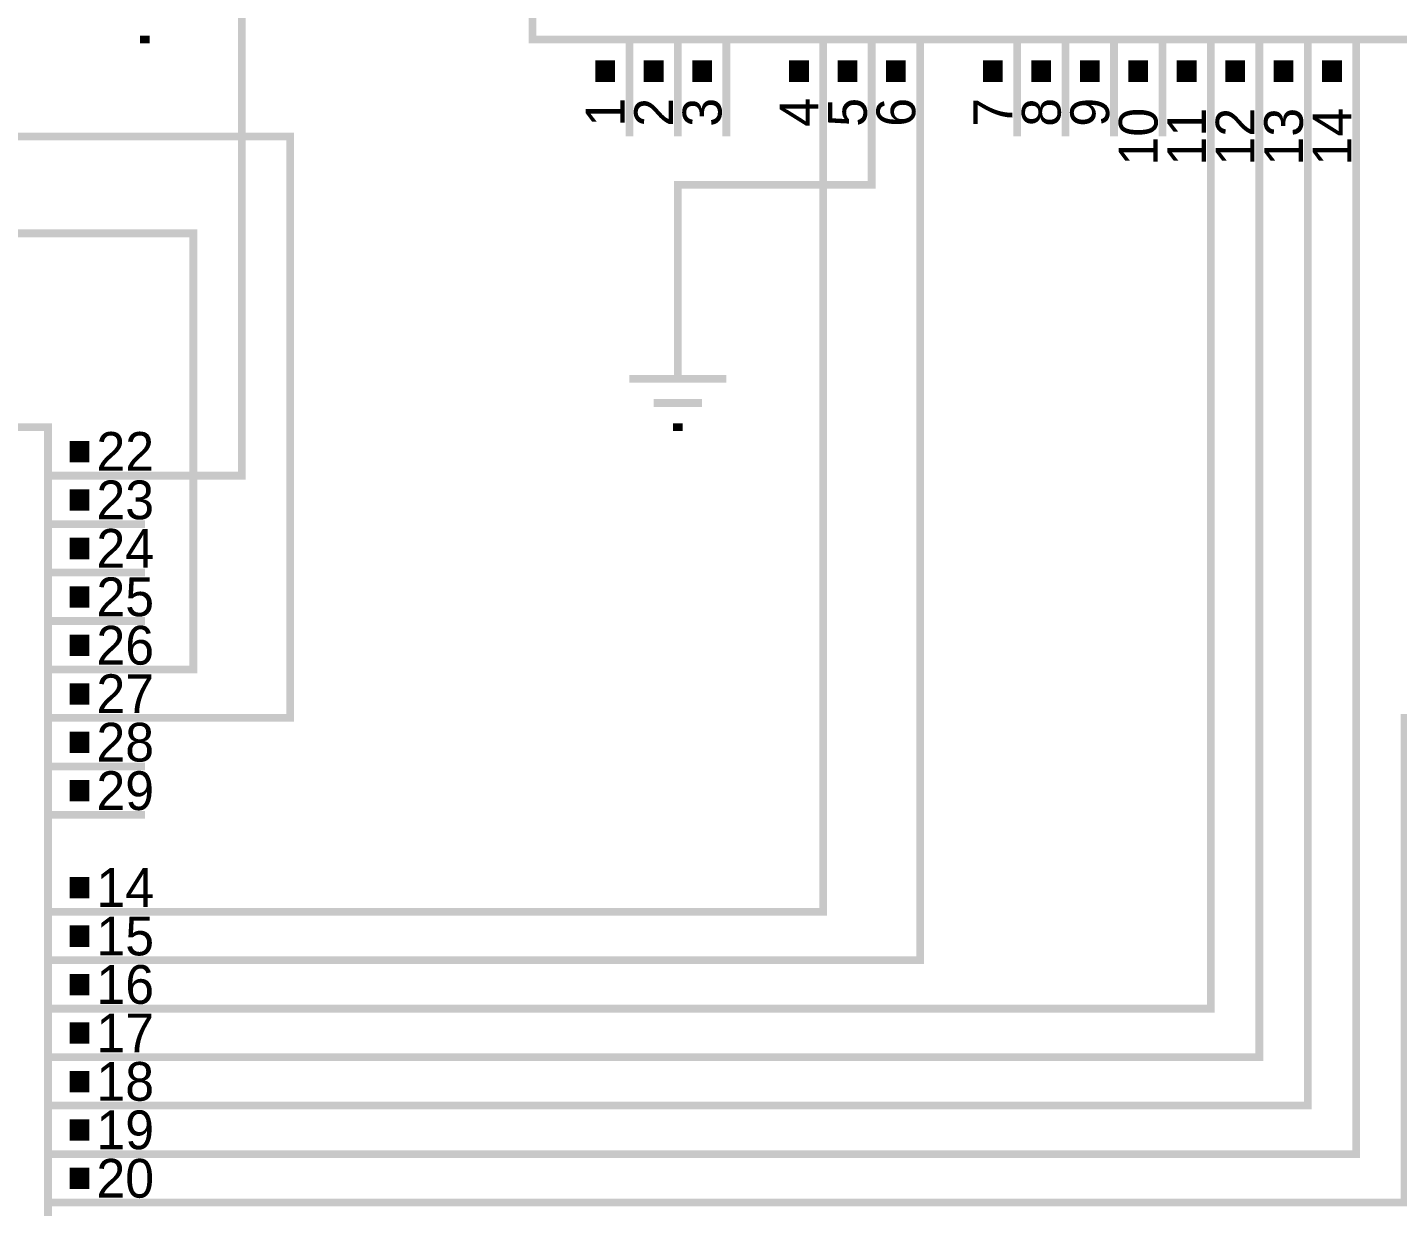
# Model space of a CAD drawing. Extents: x -4.41 to 4.79, y -3.61 to 3.92.
# Drawn here: x 0.258 to 3.085, y -1.008 to 1.425 of the extents above; entities that cross this region are included whole.
import ezdxf

# ---------------------------------------------------------------- set-up
doc = ezdxf.new("R2010")
doc.units = 0
doc.layers.get('0').update_dxf_attribs({"linetype": 'CONTINUOUS'})

msp = doc.modelspace()

# ---------------------------------------------------------------- linework, layer by layer
at = {"const_width": 0.016}
for points in [[(0.5, 0), (0.8, 0), (0.8, 1.2), (-2.15, 1.2), (-2.15, 2.6)], [(1.3, 1.4), (3.7, 1.4), (3.7, 2.6), (1.3, 2.6), (1.3, 1.4)], [(0.5, 2.2), (0.5, 2.3), (0.7, 2.3), (0.7, 0.5), (0.5, 0.5)], [(0.5, 0.1), (0.6, 0.1), (0.6, 1), (-2.35, 1), (-2.35, 2.2)], [(0.49, 1.4), (0.51, 1.4)], [(1.5, 1.2), (1.5, 1.4)], [(1.6, 1.2), (1.6, 1.4)], [(1.7, 1.2), (1.7, 1.4)], [(1.9, 1.2), (1.9, 1.4)], [(2, 1.2), (2, 1.4)], [(2.1, 1.2), (2.1, 1.4)], [(2.3, 1.2), (2.3, 1.4)], [(2.4, 1.2), (2.4, 1.4)], [(2.5, 1.2), (2.5, 1.4)], [(2.6, 1.2), (2.6, 1.4)], [(2.7, 1.2), (2.7, 1.4)], [(2.8, 1.2), (2.8, 1.4)], [(2.9, 1.2), (2.9, 1.4)], [(3, 1.2), (3, 1.4)], [(3, 1.2), (3, -0.9), (0.5, -0.9)], [(2.9, 1.2), (2.9, -0.8), (0.5, -0.8)], [(2.8, 1.2), (2.8, -0.7), (0.5, -0.7)], [(2.7, 1.2), (2.7, -0.6), (0.5, -0.6)], [(2.1, 1.2), (2.1, -0.5), (0.5, -0.5)], [(1.9, 1.2), (1.9, -0.4), (0.5, -0.4)], [(2, 1.2), (2, 1.1), (1.6, 1.1), (1.6, 0.8)], [(1.6, 0.8), (1.6, 0.7)], [(1.5, 0.7), (1.7, 0.7)], [(1.55, 0.65), (1.65, 0.65)], [(-1, -1.7), (0.3, -1.7), (0.3, 0.6), (-1, 0.6), (-1, -1.7)], [(1.59, 0.6), (1.61, 0.6)], [(0.5, 0.5), (0.3, 0.5)], [(0.5, 0.4), (0.3, 0.4)], [(0.5, 0.3), (0.3, 0.3)], [(0.5, 0.2), (0.3, 0.2)], [(0.5, 0.1), (0.3, 0.1)], [(0.5, 0), (0.3, 0)], [(3.3, 0), (3.1, 0), (3.1, -1), (0.5, -1)], [(0.5, -0.1), (0.3, -0.1)], [(0.5, -0.2), (0.3, -0.2)], [(0.5, -0.4), (0.3, -0.4)], [(0.5, -0.5), (0.3, -0.5)], [(0.5, -0.6), (0.3, -0.6)], [(0.5, -0.7), (0.3, -0.7)], [(0.5, -0.8), (0.3, -0.8)], [(0.5, -0.9), (0.3, -0.9)], [(0.5, -1), (0.3, -1)]]:
    msp.add_lwpolyline(points, dxfattribs=at)
at = {"layer": '16728128'}
for points in [[(1.93, 1.355), (1.97, 1.355)], [(1.93, 1.354), (1.97, 1.354)], [(1.93, 1.353), (1.97, 1.353)], [(1.93, 1.352), (1.97, 1.352)], [(1.93, 1.351), (1.97, 1.351)], [(1.93, 1.35), (1.97, 1.35)], [(1.93, 1.349), (1.97, 1.349)], [(1.93, 1.348), (1.97, 1.348)], [(1.93, 1.347), (1.97, 1.347)], [(1.93, 1.346), (1.97, 1.346)], [(1.93, 1.345), (1.97, 1.345)], [(1.93, 1.344), (1.97, 1.344)], [(1.93, 1.343), (1.97, 1.343)], [(1.93, 1.342), (1.97, 1.342)], [(1.93, 1.341), (1.97, 1.341)], [(1.93, 1.34), (1.97, 1.34)], [(1.93, 1.339), (1.97, 1.339)], [(1.93, 1.338), (1.97, 1.338)], [(1.93, 1.337), (1.97, 1.337)], [(1.93, 1.336), (1.97, 1.336)], [(1.93, 1.335), (1.97, 1.335)], [(1.93, 1.334), (1.97, 1.334)], [(1.93, 1.333), (1.97, 1.333)], [(1.93, 1.332), (1.97, 1.332)], [(1.93, 1.331), (1.97, 1.331)], [(1.93, 1.33), (1.97, 1.33)], [(2.03, 1.355), (2.07, 1.355)], [(2.03, 1.354), (2.07, 1.354)], [(2.03, 1.353), (2.07, 1.353)], [(2.03, 1.352), (2.07, 1.352)], [(2.03, 1.351), (2.07, 1.351)], [(2.03, 1.35), (2.07, 1.35)], [(2.03, 1.349), (2.07, 1.349)], [(2.03, 1.348), (2.07, 1.348)], [(2.03, 1.347), (2.07, 1.347)], [(2.03, 1.346), (2.07, 1.346)], [(2.03, 1.345), (2.07, 1.345)], [(2.03, 1.344), (2.07, 1.344)], [(2.03, 1.343), (2.07, 1.343)], [(2.03, 1.342), (2.07, 1.342)], [(2.03, 1.341), (2.07, 1.341)], [(2.03, 1.34), (2.07, 1.34)], [(2.03, 1.339), (2.07, 1.339)], [(2.03, 1.338), (2.07, 1.338)], [(2.03, 1.337), (2.07, 1.337)], [(2.03, 1.336), (2.07, 1.336)], [(2.03, 1.335), (2.07, 1.335)], [(2.03, 1.334), (2.07, 1.334)], [(2.03, 1.333), (2.07, 1.333)], [(2.03, 1.332), (2.07, 1.332)], [(2.03, 1.331), (2.07, 1.331)], [(2.03, 1.33), (2.07, 1.33)], [(2.63, 1.355), (2.67, 1.355)], [(2.63, 1.354), (2.67, 1.354)], [(2.63, 1.353), (2.67, 1.353)], [(2.63, 1.352), (2.67, 1.352)], [(2.63, 1.351), (2.67, 1.351)], [(2.63, 1.35), (2.67, 1.35)], [(2.63, 1.349), (2.67, 1.349)], [(2.63, 1.348), (2.67, 1.348)], [(2.63, 1.347), (2.67, 1.347)], [(2.63, 1.346), (2.67, 1.346)], [(2.63, 1.345), (2.67, 1.345)], [(2.63, 1.344), (2.67, 1.344)], [(2.63, 1.343), (2.67, 1.343)], [(2.63, 1.342), (2.67, 1.342)], [(2.63, 1.341), (2.67, 1.341)], [(2.63, 1.34), (2.67, 1.34)], [(2.63, 1.339), (2.67, 1.339)], [(2.63, 1.338), (2.67, 1.338)], [(2.63, 1.337), (2.67, 1.337)], [(2.63, 1.336), (2.67, 1.336)], [(2.63, 1.335), (2.67, 1.335)], [(2.63, 1.334), (2.67, 1.334)], [(2.63, 1.333), (2.67, 1.333)], [(2.63, 1.332), (2.67, 1.332)], [(2.63, 1.331), (2.67, 1.331)], [(2.63, 1.33), (2.67, 1.33)], [(2.73, 1.355), (2.77, 1.355)], [(2.73, 1.354), (2.77, 1.354)], [(2.73, 1.353), (2.77, 1.353)], [(2.73, 1.352), (2.77, 1.352)], [(2.73, 1.351), (2.77, 1.351)], [(2.73, 1.35), (2.77, 1.35)], [(2.73, 1.349), (2.77, 1.349)], [(2.73, 1.348), (2.77, 1.348)], [(2.73, 1.347), (2.77, 1.347)], [(2.73, 1.346), (2.77, 1.346)], [(2.73, 1.345), (2.77, 1.345)], [(2.73, 1.344), (2.77, 1.344)], [(2.73, 1.343), (2.77, 1.343)], [(2.73, 1.342), (2.77, 1.342)], [(2.73, 1.341), (2.77, 1.341)], [(2.73, 1.34), (2.77, 1.34)], [(2.73, 1.339), (2.77, 1.339)], [(2.73, 1.338), (2.77, 1.338)], [(2.73, 1.337), (2.77, 1.337)], [(2.73, 1.336), (2.77, 1.336)], [(2.73, 1.335), (2.77, 1.335)], [(2.73, 1.334), (2.77, 1.334)], [(2.73, 1.333), (2.77, 1.333)], [(2.73, 1.332), (2.77, 1.332)], [(2.73, 1.331), (2.77, 1.331)], [(2.73, 1.33), (2.77, 1.33)], [(2.83, 1.355), (2.87, 1.355)], [(2.83, 1.354), (2.87, 1.354)], [(2.83, 1.353), (2.87, 1.353)], [(2.83, 1.352), (2.87, 1.352)], [(2.83, 1.351), (2.87, 1.351)], [(2.83, 1.35), (2.87, 1.35)], [(2.83, 1.349), (2.87, 1.349)], [(2.83, 1.348), (2.87, 1.348)], [(2.83, 1.347), (2.87, 1.347)], [(2.83, 1.346), (2.87, 1.346)], [(2.83, 1.345), (2.87, 1.345)], [(2.83, 1.344), (2.87, 1.344)], [(2.83, 1.343), (2.87, 1.343)], [(2.83, 1.342), (2.87, 1.342)], [(2.83, 1.341), (2.87, 1.341)], [(2.83, 1.34), (2.87, 1.34)], [(2.83, 1.339), (2.87, 1.339)], [(2.83, 1.338), (2.87, 1.338)], [(2.83, 1.337), (2.87, 1.337)], [(2.83, 1.336), (2.87, 1.336)], [(2.83, 1.335), (2.87, 1.335)], [(2.83, 1.334), (2.87, 1.334)], [(2.83, 1.333), (2.87, 1.333)], [(2.83, 1.332), (2.87, 1.332)], [(2.83, 1.331), (2.87, 1.331)], [(2.83, 1.33), (2.87, 1.33)], [(2.93, 1.355), (2.97, 1.355)], [(2.93, 1.354), (2.97, 1.354)], [(2.93, 1.353), (2.97, 1.353)], [(2.93, 1.352), (2.97, 1.352)], [(2.93, 1.351), (2.97, 1.351)], [(2.93, 1.35), (2.97, 1.35)], [(2.93, 1.349), (2.97, 1.349)], [(2.93, 1.348), (2.97, 1.348)], [(2.93, 1.347), (2.97, 1.347)], [(2.93, 1.346), (2.97, 1.346)], [(2.93, 1.345), (2.97, 1.345)], [(2.93, 1.344), (2.97, 1.344)], [(2.93, 1.343), (2.97, 1.343)], [(2.93, 1.342), (2.97, 1.342)], [(2.93, 1.341), (2.97, 1.341)], [(2.93, 1.34), (2.97, 1.34)], [(2.93, 1.339), (2.97, 1.339)], [(2.93, 1.338), (2.97, 1.338)], [(2.93, 1.337), (2.97, 1.337)], [(2.93, 1.336), (2.97, 1.336)], [(2.93, 1.335), (2.97, 1.335)], [(2.93, 1.334), (2.97, 1.334)], [(2.93, 1.333), (2.97, 1.333)], [(2.93, 1.332), (2.97, 1.332)], [(2.93, 1.331), (2.97, 1.331)], [(2.93, 1.33), (2.97, 1.33)], [(1.93, 1.329), (1.97, 1.329)], [(1.93, 1.328), (1.97, 1.328)], [(1.93, 1.327), (1.97, 1.327)], [(1.93, 1.326), (1.97, 1.326)], [(1.93, 1.325), (1.97, 1.325)], [(1.93, 1.324), (1.97, 1.324)], [(1.93, 1.323), (1.97, 1.323)], [(1.93, 1.322), (1.97, 1.322)], [(1.93, 1.321), (1.97, 1.321)], [(1.93, 1.32), (1.97, 1.32)], [(1.93, 1.319), (1.97, 1.319)], [(1.93, 1.318), (1.97, 1.318)], [(1.93, 1.317), (1.97, 1.317)], [(1.93, 1.316), (1.97, 1.316)], [(1.93, 1.315), (1.97, 1.315)], [(2.03, 1.329), (2.07, 1.329)], [(2.03, 1.328), (2.07, 1.328)], [(2.03, 1.327), (2.07, 1.327)], [(2.03, 1.326), (2.07, 1.326)], [(2.03, 1.325), (2.07, 1.325)], [(2.03, 1.324), (2.07, 1.324)], [(2.03, 1.323), (2.07, 1.323)], [(2.03, 1.322), (2.07, 1.322)], [(2.03, 1.321), (2.07, 1.321)], [(2.03, 1.32), (2.07, 1.32)], [(2.03, 1.319), (2.07, 1.319)], [(2.03, 1.318), (2.07, 1.318)], [(2.03, 1.317), (2.07, 1.317)], [(2.03, 1.316), (2.07, 1.316)], [(2.03, 1.315), (2.07, 1.315)], [(2.63, 1.329), (2.67, 1.329)], [(2.63, 1.328), (2.67, 1.328)], [(2.63, 1.327), (2.67, 1.327)], [(2.63, 1.326), (2.67, 1.326)], [(2.63, 1.325), (2.67, 1.325)], [(2.63, 1.324), (2.67, 1.324)], [(2.63, 1.323), (2.67, 1.323)], [(2.63, 1.322), (2.67, 1.322)], [(2.63, 1.321), (2.67, 1.321)], [(2.63, 1.32), (2.67, 1.32)], [(2.63, 1.319), (2.67, 1.319)], [(2.63, 1.318), (2.67, 1.318)], [(2.63, 1.317), (2.67, 1.317)], [(2.63, 1.316), (2.67, 1.316)], [(2.63, 1.315), (2.67, 1.315)], [(2.73, 1.329), (2.77, 1.329)], [(2.73, 1.328), (2.77, 1.328)], [(2.73, 1.327), (2.77, 1.327)], [(2.73, 1.326), (2.77, 1.326)], [(2.73, 1.325), (2.77, 1.325)], [(2.73, 1.324), (2.77, 1.324)], [(2.73, 1.323), (2.77, 1.323)], [(2.73, 1.322), (2.77, 1.322)], [(2.73, 1.321), (2.77, 1.321)], [(2.73, 1.32), (2.77, 1.32)], [(2.73, 1.319), (2.77, 1.319)], [(2.73, 1.318), (2.77, 1.318)], [(2.73, 1.317), (2.77, 1.317)], [(2.73, 1.316), (2.77, 1.316)], [(2.73, 1.315), (2.77, 1.315)], [(2.83, 1.329), (2.87, 1.329)], [(2.83, 1.328), (2.87, 1.328)], [(2.83, 1.327), (2.87, 1.327)], [(2.83, 1.326), (2.87, 1.326)], [(2.83, 1.325), (2.87, 1.325)], [(2.83, 1.324), (2.87, 1.324)], [(2.83, 1.323), (2.87, 1.323)], [(2.83, 1.322), (2.87, 1.322)], [(2.83, 1.321), (2.87, 1.321)], [(2.83, 1.32), (2.87, 1.32)], [(2.83, 1.319), (2.87, 1.319)], [(2.83, 1.318), (2.87, 1.318)], [(2.83, 1.317), (2.87, 1.317)], [(2.83, 1.316), (2.87, 1.316)], [(2.83, 1.315), (2.87, 1.315)], [(2.93, 1.329), (2.97, 1.329)], [(2.93, 1.328), (2.97, 1.328)], [(2.93, 1.327), (2.97, 1.327)], [(2.93, 1.326), (2.97, 1.326)], [(2.93, 1.325), (2.97, 1.325)], [(2.93, 1.324), (2.97, 1.324)], [(2.93, 1.323), (2.97, 1.323)], [(2.93, 1.322), (2.97, 1.322)], [(2.93, 1.321), (2.97, 1.321)], [(2.93, 1.32), (2.97, 1.32)], [(2.93, 1.319), (2.97, 1.319)], [(2.93, 1.318), (2.97, 1.318)], [(2.93, 1.317), (2.97, 1.317)], [(2.93, 1.316), (2.97, 1.316)], [(2.93, 1.315), (2.97, 1.315)], [(0.345, 0.57), (0.385, 0.57)], [(0.345, 0.569), (0.385, 0.569)], [(0.345, 0.568), (0.385, 0.568)], [(0.345, 0.567), (0.385, 0.567)], [(0.345, 0.566), (0.385, 0.566)], [(0.345, 0.565), (0.385, 0.565)], [(0.345, 0.564), (0.385, 0.564)], [(0.345, 0.563), (0.385, 0.563)], [(0.345, 0.562), (0.385, 0.562)], [(0.345, 0.561), (0.385, 0.561)], [(0.345, 0.56), (0.385, 0.56)], [(0.345, 0.559), (0.385, 0.559)], [(0.345, 0.558), (0.385, 0.558)], [(0.345, 0.557), (0.385, 0.557)], [(0.345, 0.556), (0.385, 0.556)], [(0.345, 0.555), (0.385, 0.555)], [(0.345, 0.554), (0.385, 0.554)], [(0.345, 0.553), (0.385, 0.553)], [(0.345, 0.552), (0.385, 0.552)], [(0.345, 0.551), (0.385, 0.551)], [(0.345, 0.55), (0.385, 0.55)], [(0.345, 0.549), (0.385, 0.549)], [(0.345, 0.548), (0.385, 0.548)], [(0.345, 0.547), (0.385, 0.547)], [(0.345, 0.546), (0.385, 0.546)], [(0.345, 0.545), (0.385, 0.545)], [(0.345, 0.544), (0.385, 0.544)], [(0.345, 0.543), (0.385, 0.543)], [(0.345, 0.542), (0.385, 0.542)], [(0.345, 0.541), (0.385, 0.541)], [(0.345, 0.54), (0.385, 0.54)], [(0.345, 0.539), (0.385, 0.539)], [(0.345, 0.538), (0.385, 0.538)], [(0.345, 0.537), (0.385, 0.537)], [(0.345, 0.536), (0.385, 0.536)], [(0.345, 0.535), (0.385, 0.535)], [(0.345, 0.534), (0.385, 0.534)], [(0.345, 0.533), (0.385, 0.533)], [(0.345, 0.532), (0.385, 0.532)], [(0.345, 0.531), (0.385, 0.531)], [(0.345, 0.53), (0.385, 0.53)], [(0.345, -0.43), (0.385, -0.43)], [(0.345, -0.431), (0.385, -0.431)], [(0.345, -0.432), (0.385, -0.432)], [(0.345, -0.433), (0.385, -0.433)], [(0.345, -0.434), (0.385, -0.434)], [(0.345, -0.435), (0.385, -0.435)], [(0.345, -0.436), (0.385, -0.436)], [(0.345, -0.437), (0.385, -0.437)], [(0.345, -0.438), (0.385, -0.438)], [(0.345, -0.439), (0.385, -0.439)], [(0.345, -0.44), (0.385, -0.44)], [(0.345, -0.441), (0.385, -0.441)], [(0.345, -0.442), (0.385, -0.442)], [(0.345, -0.443), (0.385, -0.443)], [(0.345, -0.444), (0.385, -0.444)], [(0.345, -0.445), (0.385, -0.445)], [(0.345, -0.446), (0.385, -0.446)], [(0.345, -0.447), (0.385, -0.447)], [(0.345, -0.448), (0.385, -0.448)], [(0.345, -0.449), (0.385, -0.449)], [(0.345, -0.45), (0.385, -0.45)], [(0.345, -0.451), (0.385, -0.451)], [(0.345, -0.452), (0.385, -0.452)], [(0.345, -0.453), (0.385, -0.453)], [(0.345, -0.454), (0.385, -0.454)], [(0.345, -0.455), (0.385, -0.455)], [(0.345, -0.456), (0.385, -0.456)], [(0.345, -0.457), (0.385, -0.457)], [(0.345, -0.458), (0.385, -0.458)], [(0.345, -0.459), (0.385, -0.459)], [(0.345, -0.46), (0.385, -0.46)], [(0.345, -0.461), (0.385, -0.461)], [(0.345, -0.462), (0.385, -0.462)], [(0.345, -0.463), (0.385, -0.463)], [(0.345, -0.464), (0.385, -0.464)], [(0.345, -0.465), (0.385, -0.465)], [(0.345, -0.466), (0.385, -0.466)], [(0.345, -0.467), (0.385, -0.467)], [(0.345, -0.468), (0.385, -0.468)], [(0.345, -0.469), (0.385, -0.469)], [(0.345, -0.47), (0.385, -0.47)], [(0.345, -0.53), (0.385, -0.53)], [(0.345, -0.531), (0.385, -0.531)], [(0.345, -0.532), (0.385, -0.532)], [(0.345, -0.533), (0.385, -0.533)], [(0.345, -0.534), (0.385, -0.534)], [(0.345, -0.535), (0.385, -0.535)], [(0.345, -0.536), (0.385, -0.536)], [(0.345, -0.537), (0.385, -0.537)], [(0.345, -0.538), (0.385, -0.538)], [(0.345, -0.539), (0.385, -0.539)], [(0.345, -0.54), (0.385, -0.54)], [(0.345, -0.541), (0.385, -0.541)], [(0.345, -0.542), (0.385, -0.542)], [(0.345, -0.543), (0.385, -0.543)], [(0.345, -0.544), (0.385, -0.544)], [(0.345, -0.545), (0.385, -0.545)], [(0.345, -0.546), (0.385, -0.546)], [(0.345, -0.547), (0.385, -0.547)], [(0.345, -0.548), (0.385, -0.548)], [(0.345, -0.549), (0.385, -0.549)], [(0.345, -0.55), (0.385, -0.55)], [(0.345, -0.551), (0.385, -0.551)], [(0.345, -0.552), (0.385, -0.552)], [(0.345, -0.553), (0.385, -0.553)], [(0.345, -0.554), (0.385, -0.554)], [(0.345, -0.555), (0.385, -0.555)], [(0.345, -0.556), (0.385, -0.556)], [(0.345, -0.557), (0.385, -0.557)], [(0.345, -0.558), (0.385, -0.558)], [(0.345, -0.559), (0.385, -0.559)], [(0.345, -0.56), (0.385, -0.56)], [(0.345, -0.561), (0.385, -0.561)], [(0.345, -0.562), (0.385, -0.562)], [(0.345, -0.563), (0.385, -0.563)], [(0.345, -0.564), (0.385, -0.564)], [(0.345, -0.565), (0.385, -0.565)], [(0.345, -0.566), (0.385, -0.566)], [(0.345, -0.567), (0.385, -0.567)], [(0.345, -0.568), (0.385, -0.568)], [(0.345, -0.569), (0.385, -0.569)], [(0.345, -0.57), (0.385, -0.57)], [(0.345, -0.63), (0.385, -0.63)], [(0.345, -0.631), (0.385, -0.631)], [(0.345, -0.632), (0.385, -0.632)], [(0.345, -0.633), (0.385, -0.633)], [(0.345, -0.634), (0.385, -0.634)], [(0.345, -0.635), (0.385, -0.635)], [(0.345, -0.636), (0.385, -0.636)], [(0.345, -0.637), (0.385, -0.637)], [(0.345, -0.638), (0.385, -0.638)], [(0.345, -0.639), (0.385, -0.639)], [(0.345, -0.64), (0.385, -0.64)], [(0.345, -0.641), (0.385, -0.641)], [(0.345, -0.642), (0.385, -0.642)], [(0.345, -0.643), (0.385, -0.643)], [(0.345, -0.644), (0.385, -0.644)], [(0.345, -0.645), (0.385, -0.645)], [(0.345, -0.646), (0.385, -0.646)], [(0.345, -0.647), (0.385, -0.647)], [(0.345, -0.648), (0.385, -0.648)], [(0.345, -0.649), (0.385, -0.649)], [(0.345, -0.65), (0.385, -0.65)], [(0.345, -0.651), (0.385, -0.651)], [(0.345, -0.652), (0.385, -0.652)], [(0.345, -0.653), (0.385, -0.653)], [(0.345, -0.654), (0.385, -0.654)], [(0.345, -0.655), (0.385, -0.655)], [(0.345, -0.656), (0.385, -0.656)], [(0.345, -0.657), (0.385, -0.657)], [(0.345, -0.658), (0.385, -0.658)], [(0.345, -0.659), (0.385, -0.659)], [(0.345, -0.66), (0.385, -0.66)], [(0.345, -0.661), (0.385, -0.661)], [(0.345, -0.662), (0.385, -0.662)], [(0.345, -0.663), (0.385, -0.663)], [(0.345, -0.664), (0.385, -0.664)], [(0.345, -0.665), (0.385, -0.665)], [(0.345, -0.666), (0.385, -0.666)], [(0.345, -0.667), (0.385, -0.667)], [(0.345, -0.668), (0.385, -0.668)], [(0.345, -0.669), (0.385, -0.669)], [(0.345, -0.67), (0.385, -0.67)], [(0.345, -0.73), (0.385, -0.73)], [(0.345, -0.731), (0.385, -0.731)], [(0.345, -0.732), (0.385, -0.732)], [(0.345, -0.733), (0.385, -0.733)], [(0.345, -0.734), (0.385, -0.734)], [(0.345, -0.735), (0.385, -0.735)], [(0.345, -0.736), (0.385, -0.736)], [(0.345, -0.737), (0.385, -0.737)], [(0.345, -0.738), (0.385, -0.738)], [(0.345, -0.739), (0.385, -0.739)], [(0.345, -0.74), (0.385, -0.74)], [(0.345, -0.741), (0.385, -0.741)], [(0.345, -0.742), (0.385, -0.742)], [(0.345, -0.743), (0.385, -0.743)], [(0.345, -0.744), (0.385, -0.744)], [(0.345, -0.745), (0.385, -0.745)], [(0.345, -0.746), (0.385, -0.746)], [(0.345, -0.747), (0.385, -0.747)], [(0.345, -0.748), (0.385, -0.748)], [(0.345, -0.749), (0.385, -0.749)], [(0.345, -0.75), (0.385, -0.75)], [(0.345, -0.751), (0.385, -0.751)], [(0.345, -0.752), (0.385, -0.752)], [(0.345, -0.753), (0.385, -0.753)], [(0.345, -0.754), (0.385, -0.754)], [(0.345, -0.755), (0.385, -0.755)], [(0.345, -0.756), (0.385, -0.756)], [(0.345, -0.757), (0.385, -0.757)], [(0.345, -0.758), (0.385, -0.758)], [(0.345, -0.759), (0.385, -0.759)], [(0.345, -0.76), (0.385, -0.76)], [(0.345, -0.761), (0.385, -0.761)], [(0.345, -0.762), (0.385, -0.762)], [(0.345, -0.763), (0.385, -0.763)], [(0.345, -0.764), (0.385, -0.764)], [(0.345, -0.765), (0.385, -0.765)], [(0.345, -0.766), (0.385, -0.766)], [(0.345, -0.767), (0.385, -0.767)], [(0.345, -0.768), (0.385, -0.768)], [(0.345, -0.769), (0.385, -0.769)], [(0.345, -0.77), (0.385, -0.77)], [(0.345, -0.83), (0.385, -0.83)], [(0.345, -0.831), (0.385, -0.831)], [(0.345, -0.832), (0.385, -0.832)], [(0.345, -0.833), (0.385, -0.833)], [(0.345, -0.834), (0.385, -0.834)], [(0.345, -0.835), (0.385, -0.835)], [(0.345, -0.836), (0.385, -0.836)], [(0.345, -0.837), (0.385, -0.837)], [(0.345, -0.838), (0.385, -0.838)], [(0.345, -0.839), (0.385, -0.839)], [(0.345, -0.84), (0.385, -0.84)], [(0.345, -0.841), (0.385, -0.841)], [(0.345, -0.842), (0.385, -0.842)], [(0.345, -0.843), (0.385, -0.843)], [(0.345, -0.844), (0.385, -0.844)], [(0.345, -0.845), (0.385, -0.845)], [(0.345, -0.846), (0.385, -0.846)], [(0.345, -0.847), (0.385, -0.847)], [(0.345, -0.848), (0.385, -0.848)], [(0.345, -0.849), (0.385, -0.849)], [(0.345, -0.85), (0.385, -0.85)], [(0.345, -0.851), (0.385, -0.851)], [(0.345, -0.852), (0.385, -0.852)], [(0.345, -0.853), (0.385, -0.853)], [(0.345, -0.854), (0.385, -0.854)], [(0.345, -0.855), (0.385, -0.855)], [(0.345, -0.856), (0.385, -0.856)], [(0.345, -0.857), (0.385, -0.857)], [(0.345, -0.858), (0.385, -0.858)], [(0.345, -0.859), (0.385, -0.859)], [(0.345, -0.86), (0.385, -0.86)], [(0.345, -0.861), (0.385, -0.861)], [(0.345, -0.862), (0.385, -0.862)], [(0.345, -0.863), (0.385, -0.863)], [(0.345, -0.864), (0.385, -0.864)], [(0.345, -0.865), (0.385, -0.865)], [(0.345, -0.866), (0.385, -0.866)], [(0.345, -0.867), (0.385, -0.867)], [(0.345, -0.868), (0.385, -0.868)], [(0.345, -0.869), (0.385, -0.869)], [(0.345, -0.87), (0.385, -0.87)]]:
    msp.add_lwpolyline(points, dxfattribs=at)
at = {"layer": '4210943'}
for points in [[(1.83, 1.355), (1.87, 1.355)], [(1.83, 1.354), (1.87, 1.354)], [(1.83, 1.353), (1.87, 1.353)], [(1.83, 1.352), (1.87, 1.352)], [(1.83, 1.351), (1.87, 1.351)], [(1.83, 1.35), (1.87, 1.35)], [(1.83, 1.349), (1.87, 1.349)], [(1.83, 1.348), (1.87, 1.348)], [(1.83, 1.347), (1.87, 1.347)], [(1.83, 1.346), (1.87, 1.346)], [(1.83, 1.345), (1.87, 1.345)], [(1.83, 1.344), (1.87, 1.344)], [(1.83, 1.343), (1.87, 1.343)], [(1.83, 1.342), (1.87, 1.342)], [(1.83, 1.341), (1.87, 1.341)], [(1.83, 1.34), (1.87, 1.34)], [(1.83, 1.339), (1.87, 1.339)], [(1.83, 1.338), (1.87, 1.338)], [(1.83, 1.337), (1.87, 1.337)], [(1.83, 1.336), (1.87, 1.336)], [(1.83, 1.335), (1.87, 1.335)], [(1.83, 1.334), (1.87, 1.334)], [(1.83, 1.333), (1.87, 1.333)], [(1.83, 1.332), (1.87, 1.332)], [(1.83, 1.331), (1.87, 1.331)], [(1.83, 1.33), (1.87, 1.33)], [(1.83, 1.329), (1.87, 1.329)], [(1.83, 1.328), (1.87, 1.328)], [(1.83, 1.327), (1.87, 1.327)], [(1.83, 1.326), (1.87, 1.326)], [(1.83, 1.325), (1.87, 1.325)], [(1.83, 1.324), (1.87, 1.324)], [(1.83, 1.323), (1.87, 1.323)], [(1.83, 1.322), (1.87, 1.322)], [(1.83, 1.321), (1.87, 1.321)], [(1.83, 1.32), (1.87, 1.32)], [(1.83, 1.319), (1.87, 1.319)], [(1.83, 1.318), (1.87, 1.318)], [(1.83, 1.317), (1.87, 1.317)], [(1.83, 1.316), (1.87, 1.316)], [(1.83, 1.315), (1.87, 1.315)], [(0.345, 0.17), (0.385, 0.17)], [(0.345, 0.169), (0.385, 0.169)], [(0.345, 0.168), (0.385, 0.168)], [(0.345, 0.167), (0.385, 0.167)], [(0.345, 0.166), (0.385, 0.166)], [(0.345, 0.165), (0.385, 0.165)], [(0.345, 0.164), (0.385, 0.164)], [(0.345, 0.163), (0.385, 0.163)], [(0.345, 0.162), (0.385, 0.162)], [(0.345, 0.161), (0.385, 0.161)], [(0.345, 0.16), (0.385, 0.16)], [(0.345, 0.159), (0.385, 0.159)], [(0.345, 0.158), (0.385, 0.158)], [(0.345, 0.157), (0.385, 0.157)], [(0.345, 0.156), (0.385, 0.156)], [(0.345, 0.155), (0.385, 0.155)], [(0.345, 0.154), (0.385, 0.154)], [(0.345, 0.153), (0.385, 0.153)], [(0.345, 0.152), (0.385, 0.152)], [(0.345, 0.151), (0.385, 0.151)], [(0.345, 0.15), (0.385, 0.15)], [(0.345, 0.149), (0.385, 0.149)], [(0.345, 0.148), (0.385, 0.148)], [(0.345, 0.147), (0.385, 0.147)], [(0.345, 0.146), (0.385, 0.146)], [(0.345, 0.145), (0.385, 0.145)], [(0.345, 0.144), (0.385, 0.144)], [(0.345, 0.143), (0.385, 0.143)], [(0.345, 0.142), (0.385, 0.142)], [(0.345, 0.141), (0.385, 0.141)], [(0.345, 0.14), (0.385, 0.14)], [(0.345, 0.139), (0.385, 0.139)], [(0.345, 0.138), (0.385, 0.138)], [(0.345, 0.137), (0.385, 0.137)], [(0.345, 0.136), (0.385, 0.136)], [(0.345, 0.135), (0.385, 0.135)], [(0.345, 0.134), (0.385, 0.134)], [(0.345, 0.133), (0.385, 0.133)], [(0.345, 0.132), (0.385, 0.132)], [(0.345, 0.131), (0.385, 0.131)], [(0.345, 0.13), (0.385, 0.13)], [(0.345, 0.07), (0.385, 0.07)], [(0.345, 0.069), (0.385, 0.069)], [(0.345, 0.068), (0.385, 0.068)], [(0.345, 0.067), (0.385, 0.067)], [(0.345, 0.066), (0.385, 0.066)], [(0.345, 0.065), (0.385, 0.065)], [(0.345, 0.064), (0.385, 0.064)], [(0.345, 0.063), (0.385, 0.063)], [(0.345, 0.062), (0.385, 0.062)], [(0.345, 0.061), (0.385, 0.061)], [(0.345, 0.06), (0.385, 0.06)], [(0.345, 0.059), (0.385, 0.059)], [(0.345, 0.058), (0.385, 0.058)], [(0.345, 0.057), (0.385, 0.057)], [(0.345, 0.056), (0.385, 0.056)], [(0.345, 0.055), (0.385, 0.055)], [(0.345, 0.054), (0.385, 0.054)], [(0.345, 0.053), (0.385, 0.053)], [(0.345, 0.052), (0.385, 0.052)], [(0.345, 0.051), (0.385, 0.051)], [(0.345, 0.05), (0.385, 0.05)], [(0.345, 0.049), (0.385, 0.049)], [(0.345, 0.048), (0.385, 0.048)], [(0.345, 0.047), (0.385, 0.047)], [(0.345, 0.046), (0.385, 0.046)], [(0.345, 0.045), (0.385, 0.045)], [(0.345, 0.044), (0.385, 0.044)], [(0.345, 0.043), (0.385, 0.043)], [(0.345, 0.042), (0.385, 0.042)], [(0.345, 0.041), (0.385, 0.041)], [(0.345, 0.04), (0.385, 0.04)], [(0.345, 0.039), (0.385, 0.039)], [(0.345, 0.038), (0.385, 0.038)], [(0.345, 0.037), (0.385, 0.037)], [(0.345, 0.036), (0.385, 0.036)], [(0.345, 0.035), (0.385, 0.035)], [(0.345, 0.034), (0.385, 0.034)], [(0.345, 0.033), (0.385, 0.033)], [(0.345, 0.032), (0.385, 0.032)], [(0.345, 0.031), (0.385, 0.031)], [(0.345, 0.03), (0.385, 0.03)], [(0.345, -0.33), (0.385, -0.33)], [(0.345, -0.331), (0.385, -0.331)], [(0.345, -0.332), (0.385, -0.332)], [(0.345, -0.333), (0.385, -0.333)], [(0.345, -0.334), (0.385, -0.334)], [(0.345, -0.335), (0.385, -0.335)], [(0.345, -0.336), (0.385, -0.336)], [(0.345, -0.337), (0.385, -0.337)], [(0.345, -0.338), (0.385, -0.338)], [(0.345, -0.339), (0.385, -0.339)], [(0.345, -0.34), (0.385, -0.34)], [(0.345, -0.341), (0.385, -0.341)], [(0.345, -0.342), (0.385, -0.342)], [(0.345, -0.343), (0.385, -0.343)], [(0.345, -0.344), (0.385, -0.344)], [(0.345, -0.345), (0.385, -0.345)], [(0.345, -0.346), (0.385, -0.346)], [(0.345, -0.347), (0.385, -0.347)], [(0.345, -0.348), (0.385, -0.348)], [(0.345, -0.349), (0.385, -0.349)], [(0.345, -0.35), (0.385, -0.35)], [(0.345, -0.351), (0.385, -0.351)], [(0.345, -0.352), (0.385, -0.352)], [(0.345, -0.353), (0.385, -0.353)], [(0.345, -0.354), (0.385, -0.354)], [(0.345, -0.355), (0.385, -0.355)], [(0.345, -0.356), (0.385, -0.356)], [(0.345, -0.357), (0.385, -0.357)], [(0.345, -0.358), (0.385, -0.358)], [(0.345, -0.359), (0.385, -0.359)], [(0.345, -0.36), (0.385, -0.36)], [(0.345, -0.361), (0.385, -0.361)], [(0.345, -0.362), (0.385, -0.362)], [(0.345, -0.363), (0.385, -0.363)], [(0.345, -0.364), (0.385, -0.364)], [(0.345, -0.365), (0.385, -0.365)], [(0.345, -0.366), (0.385, -0.366)], [(0.345, -0.367), (0.385, -0.367)], [(0.345, -0.368), (0.385, -0.368)], [(0.345, -0.369), (0.385, -0.369)], [(0.345, -0.37), (0.385, -0.37)], [(0.345, -0.93), (0.385, -0.93)], [(0.345, -0.931), (0.385, -0.931)], [(0.345, -0.932), (0.385, -0.932)], [(0.345, -0.933), (0.385, -0.933)], [(0.345, -0.934), (0.385, -0.934)], [(0.345, -0.935), (0.385, -0.935)], [(0.345, -0.936), (0.385, -0.936)], [(0.345, -0.937), (0.385, -0.937)], [(0.345, -0.938), (0.385, -0.938)], [(0.345, -0.939), (0.385, -0.939)], [(0.345, -0.94), (0.385, -0.94)], [(0.345, -0.941), (0.385, -0.941)], [(0.345, -0.942), (0.385, -0.942)], [(0.345, -0.943), (0.385, -0.943)], [(0.345, -0.944), (0.385, -0.944)], [(0.345, -0.945), (0.385, -0.945)], [(0.345, -0.946), (0.385, -0.946)], [(0.345, -0.947), (0.385, -0.947)], [(0.345, -0.948), (0.385, -0.948)], [(0.345, -0.949), (0.385, -0.949)], [(0.345, -0.95), (0.385, -0.95)], [(0.345, -0.951), (0.385, -0.951)], [(0.345, -0.952), (0.385, -0.952)], [(0.345, -0.953), (0.385, -0.953)], [(0.345, -0.954), (0.385, -0.954)], [(0.345, -0.955), (0.385, -0.955)], [(0.345, -0.956), (0.385, -0.956)], [(0.345, -0.957), (0.385, -0.957)], [(0.345, -0.958), (0.385, -0.958)], [(0.345, -0.959), (0.385, -0.959)], [(0.345, -0.96), (0.385, -0.96)], [(0.345, -0.961), (0.385, -0.961)], [(0.345, -0.962), (0.385, -0.962)], [(0.345, -0.963), (0.385, -0.963)], [(0.345, -0.964), (0.385, -0.964)], [(0.345, -0.965), (0.385, -0.965)], [(0.345, -0.966), (0.385, -0.966)], [(0.345, -0.967), (0.385, -0.967)], [(0.345, -0.968), (0.385, -0.968)], [(0.345, -0.969), (0.385, -0.969)], [(0.345, -0.97), (0.385, -0.97)]]:
    msp.add_lwpolyline(points, dxfattribs=at)
at = {"layer": '8421504'}
for points in [[(1.43, 1.355), (1.47, 1.355)], [(1.43, 1.354), (1.47, 1.354)], [(1.43, 1.353), (1.47, 1.353)], [(1.43, 1.352), (1.47, 1.352)], [(1.43, 1.351), (1.47, 1.351)], [(1.43, 1.35), (1.47, 1.35)], [(1.43, 1.349), (1.47, 1.349)], [(1.43, 1.348), (1.47, 1.348)], [(1.43, 1.347), (1.47, 1.347)], [(1.43, 1.346), (1.47, 1.346)], [(1.43, 1.345), (1.47, 1.345)], [(1.43, 1.344), (1.47, 1.344)], [(1.43, 1.343), (1.47, 1.343)], [(1.43, 1.342), (1.47, 1.342)], [(1.43, 1.341), (1.47, 1.341)], [(1.43, 1.34), (1.47, 1.34)], [(1.43, 1.339), (1.47, 1.339)], [(1.43, 1.338), (1.47, 1.338)], [(1.43, 1.337), (1.47, 1.337)], [(1.43, 1.336), (1.47, 1.336)], [(1.43, 1.335), (1.47, 1.335)], [(1.43, 1.334), (1.47, 1.334)], [(1.43, 1.333), (1.47, 1.333)], [(1.43, 1.332), (1.47, 1.332)], [(1.43, 1.331), (1.47, 1.331)], [(1.43, 1.33), (1.47, 1.33)], [(1.53, 1.355), (1.57, 1.355)], [(1.53, 1.354), (1.57, 1.354)], [(1.53, 1.353), (1.57, 1.353)], [(1.53, 1.352), (1.57, 1.352)], [(1.53, 1.351), (1.57, 1.351)], [(1.53, 1.35), (1.57, 1.35)], [(1.53, 1.349), (1.57, 1.349)], [(1.53, 1.348), (1.57, 1.348)], [(1.53, 1.347), (1.57, 1.347)], [(1.53, 1.346), (1.57, 1.346)], [(1.53, 1.345), (1.57, 1.345)], [(1.53, 1.344), (1.57, 1.344)], [(1.53, 1.343), (1.57, 1.343)], [(1.53, 1.342), (1.57, 1.342)], [(1.53, 1.341), (1.57, 1.341)], [(1.53, 1.34), (1.57, 1.34)], [(1.53, 1.339), (1.57, 1.339)], [(1.53, 1.338), (1.57, 1.338)], [(1.53, 1.337), (1.57, 1.337)], [(1.53, 1.336), (1.57, 1.336)], [(1.53, 1.335), (1.57, 1.335)], [(1.53, 1.334), (1.57, 1.334)], [(1.53, 1.333), (1.57, 1.333)], [(1.53, 1.332), (1.57, 1.332)], [(1.53, 1.331), (1.57, 1.331)], [(1.53, 1.33), (1.57, 1.33)], [(1.63, 1.355), (1.67, 1.355)], [(1.63, 1.354), (1.67, 1.354)], [(1.63, 1.353), (1.67, 1.353)], [(1.63, 1.352), (1.67, 1.352)], [(1.63, 1.351), (1.67, 1.351)], [(1.63, 1.35), (1.67, 1.35)], [(1.63, 1.349), (1.67, 1.349)], [(1.63, 1.348), (1.67, 1.348)], [(1.63, 1.347), (1.67, 1.347)], [(1.63, 1.346), (1.67, 1.346)], [(1.63, 1.345), (1.67, 1.345)], [(1.63, 1.344), (1.67, 1.344)], [(1.63, 1.343), (1.67, 1.343)], [(1.63, 1.342), (1.67, 1.342)], [(1.63, 1.341), (1.67, 1.341)], [(1.63, 1.34), (1.67, 1.34)], [(1.63, 1.339), (1.67, 1.339)], [(1.63, 1.338), (1.67, 1.338)], [(1.63, 1.337), (1.67, 1.337)], [(1.63, 1.336), (1.67, 1.336)], [(1.63, 1.335), (1.67, 1.335)], [(1.63, 1.334), (1.67, 1.334)], [(1.63, 1.333), (1.67, 1.333)], [(1.63, 1.332), (1.67, 1.332)], [(1.63, 1.331), (1.67, 1.331)], [(1.63, 1.33), (1.67, 1.33)], [(2.23, 1.355), (2.27, 1.355)], [(2.23, 1.354), (2.27, 1.354)], [(2.23, 1.353), (2.27, 1.353)], [(2.23, 1.352), (2.27, 1.352)], [(2.23, 1.351), (2.27, 1.351)], [(2.23, 1.35), (2.27, 1.35)], [(2.23, 1.349), (2.27, 1.349)], [(2.23, 1.348), (2.27, 1.348)], [(2.23, 1.347), (2.27, 1.347)], [(2.23, 1.346), (2.27, 1.346)], [(2.23, 1.345), (2.27, 1.345)], [(2.23, 1.344), (2.27, 1.344)], [(2.23, 1.343), (2.27, 1.343)], [(2.23, 1.342), (2.27, 1.342)], [(2.23, 1.341), (2.27, 1.341)], [(2.23, 1.34), (2.27, 1.34)], [(2.23, 1.339), (2.27, 1.339)], [(2.23, 1.338), (2.27, 1.338)], [(2.23, 1.337), (2.27, 1.337)], [(2.23, 1.336), (2.27, 1.336)], [(2.23, 1.335), (2.27, 1.335)], [(2.23, 1.334), (2.27, 1.334)], [(2.23, 1.333), (2.27, 1.333)], [(2.23, 1.332), (2.27, 1.332)], [(2.23, 1.331), (2.27, 1.331)], [(2.23, 1.33), (2.27, 1.33)], [(2.33, 1.355), (2.37, 1.355)], [(2.33, 1.354), (2.37, 1.354)], [(2.33, 1.353), (2.37, 1.353)], [(2.33, 1.352), (2.37, 1.352)], [(2.33, 1.351), (2.37, 1.351)], [(2.33, 1.35), (2.37, 1.35)], [(2.33, 1.349), (2.37, 1.349)], [(2.33, 1.348), (2.37, 1.348)], [(2.33, 1.347), (2.37, 1.347)], [(2.33, 1.346), (2.37, 1.346)], [(2.33, 1.345), (2.37, 1.345)], [(2.33, 1.344), (2.37, 1.344)], [(2.33, 1.343), (2.37, 1.343)], [(2.33, 1.342), (2.37, 1.342)], [(2.33, 1.341), (2.37, 1.341)], [(2.33, 1.34), (2.37, 1.34)], [(2.33, 1.339), (2.37, 1.339)], [(2.33, 1.338), (2.37, 1.338)], [(2.33, 1.337), (2.37, 1.337)], [(2.33, 1.336), (2.37, 1.336)], [(2.33, 1.335), (2.37, 1.335)], [(2.33, 1.334), (2.37, 1.334)], [(2.33, 1.333), (2.37, 1.333)], [(2.33, 1.332), (2.37, 1.332)], [(2.33, 1.331), (2.37, 1.331)], [(2.33, 1.33), (2.37, 1.33)], [(2.43, 1.355), (2.47, 1.355)], [(2.43, 1.354), (2.47, 1.354)], [(2.43, 1.353), (2.47, 1.353)], [(2.43, 1.352), (2.47, 1.352)], [(2.43, 1.351), (2.47, 1.351)], [(2.43, 1.35), (2.47, 1.35)], [(2.43, 1.349), (2.47, 1.349)], [(2.43, 1.348), (2.47, 1.348)], [(2.43, 1.347), (2.47, 1.347)], [(2.43, 1.346), (2.47, 1.346)], [(2.43, 1.345), (2.47, 1.345)], [(2.43, 1.344), (2.47, 1.344)], [(2.43, 1.343), (2.47, 1.343)], [(2.43, 1.342), (2.47, 1.342)], [(2.43, 1.341), (2.47, 1.341)], [(2.43, 1.34), (2.47, 1.34)], [(2.43, 1.339), (2.47, 1.339)], [(2.43, 1.338), (2.47, 1.338)], [(2.43, 1.337), (2.47, 1.337)], [(2.43, 1.336), (2.47, 1.336)], [(2.43, 1.335), (2.47, 1.335)], [(2.43, 1.334), (2.47, 1.334)], [(2.43, 1.333), (2.47, 1.333)], [(2.43, 1.332), (2.47, 1.332)], [(2.43, 1.331), (2.47, 1.331)], [(2.43, 1.33), (2.47, 1.33)], [(2.53, 1.355), (2.57, 1.355)], [(2.53, 1.354), (2.57, 1.354)], [(2.53, 1.353), (2.57, 1.353)], [(2.53, 1.352), (2.57, 1.352)], [(2.53, 1.351), (2.57, 1.351)], [(2.53, 1.35), (2.57, 1.35)], [(2.53, 1.349), (2.57, 1.349)], [(2.53, 1.348), (2.57, 1.348)], [(2.53, 1.347), (2.57, 1.347)], [(2.53, 1.346), (2.57, 1.346)], [(2.53, 1.345), (2.57, 1.345)], [(2.53, 1.344), (2.57, 1.344)], [(2.53, 1.343), (2.57, 1.343)], [(2.53, 1.342), (2.57, 1.342)], [(2.53, 1.341), (2.57, 1.341)], [(2.53, 1.34), (2.57, 1.34)], [(2.53, 1.339), (2.57, 1.339)], [(2.53, 1.338), (2.57, 1.338)], [(2.53, 1.337), (2.57, 1.337)], [(2.53, 1.336), (2.57, 1.336)], [(2.53, 1.335), (2.57, 1.335)], [(2.53, 1.334), (2.57, 1.334)], [(2.53, 1.333), (2.57, 1.333)], [(2.53, 1.332), (2.57, 1.332)], [(2.53, 1.331), (2.57, 1.331)], [(2.53, 1.33), (2.57, 1.33)], [(1.43, 1.329), (1.47, 1.329)], [(1.43, 1.328), (1.47, 1.328)], [(1.43, 1.327), (1.47, 1.327)], [(1.43, 1.326), (1.47, 1.326)], [(1.43, 1.325), (1.47, 1.325)], [(1.43, 1.324), (1.47, 1.324)], [(1.43, 1.323), (1.47, 1.323)], [(1.43, 1.322), (1.47, 1.322)], [(1.43, 1.321), (1.47, 1.321)], [(1.43, 1.32), (1.47, 1.32)], [(1.43, 1.319), (1.47, 1.319)], [(1.43, 1.318), (1.47, 1.318)], [(1.43, 1.317), (1.47, 1.317)], [(1.43, 1.316), (1.47, 1.316)], [(1.43, 1.315), (1.47, 1.315)], [(1.53, 1.329), (1.57, 1.329)], [(1.53, 1.328), (1.57, 1.328)], [(1.53, 1.327), (1.57, 1.327)], [(1.53, 1.326), (1.57, 1.326)], [(1.53, 1.325), (1.57, 1.325)], [(1.53, 1.324), (1.57, 1.324)], [(1.53, 1.323), (1.57, 1.323)], [(1.53, 1.322), (1.57, 1.322)], [(1.53, 1.321), (1.57, 1.321)], [(1.53, 1.32), (1.57, 1.32)], [(1.53, 1.319), (1.57, 1.319)], [(1.53, 1.318), (1.57, 1.318)], [(1.53, 1.317), (1.57, 1.317)], [(1.53, 1.316), (1.57, 1.316)], [(1.53, 1.315), (1.57, 1.315)], [(1.63, 1.329), (1.67, 1.329)], [(1.63, 1.328), (1.67, 1.328)], [(1.63, 1.327), (1.67, 1.327)], [(1.63, 1.326), (1.67, 1.326)], [(1.63, 1.325), (1.67, 1.325)], [(1.63, 1.324), (1.67, 1.324)], [(1.63, 1.323), (1.67, 1.323)], [(1.63, 1.322), (1.67, 1.322)], [(1.63, 1.321), (1.67, 1.321)], [(1.63, 1.32), (1.67, 1.32)], [(1.63, 1.319), (1.67, 1.319)], [(1.63, 1.318), (1.67, 1.318)], [(1.63, 1.317), (1.67, 1.317)], [(1.63, 1.316), (1.67, 1.316)], [(1.63, 1.315), (1.67, 1.315)], [(2.23, 1.329), (2.27, 1.329)], [(2.23, 1.328), (2.27, 1.328)], [(2.23, 1.327), (2.27, 1.327)], [(2.23, 1.326), (2.27, 1.326)], [(2.23, 1.325), (2.27, 1.325)], [(2.23, 1.324), (2.27, 1.324)], [(2.23, 1.323), (2.27, 1.323)], [(2.23, 1.322), (2.27, 1.322)], [(2.23, 1.321), (2.27, 1.321)], [(2.23, 1.32), (2.27, 1.32)], [(2.23, 1.319), (2.27, 1.319)], [(2.23, 1.318), (2.27, 1.318)], [(2.23, 1.317), (2.27, 1.317)], [(2.23, 1.316), (2.27, 1.316)], [(2.23, 1.315), (2.27, 1.315)], [(2.33, 1.329), (2.37, 1.329)], [(2.33, 1.328), (2.37, 1.328)], [(2.33, 1.327), (2.37, 1.327)], [(2.33, 1.326), (2.37, 1.326)], [(2.33, 1.325), (2.37, 1.325)], [(2.33, 1.324), (2.37, 1.324)], [(2.33, 1.323), (2.37, 1.323)], [(2.33, 1.322), (2.37, 1.322)], [(2.33, 1.321), (2.37, 1.321)], [(2.33, 1.32), (2.37, 1.32)], [(2.33, 1.319), (2.37, 1.319)], [(2.33, 1.318), (2.37, 1.318)], [(2.33, 1.317), (2.37, 1.317)], [(2.33, 1.316), (2.37, 1.316)], [(2.33, 1.315), (2.37, 1.315)], [(2.43, 1.329), (2.47, 1.329)], [(2.43, 1.328), (2.47, 1.328)], [(2.43, 1.327), (2.47, 1.327)], [(2.43, 1.326), (2.47, 1.326)], [(2.43, 1.325), (2.47, 1.325)], [(2.43, 1.324), (2.47, 1.324)], [(2.43, 1.323), (2.47, 1.323)], [(2.43, 1.322), (2.47, 1.322)], [(2.43, 1.321), (2.47, 1.321)], [(2.43, 1.32), (2.47, 1.32)], [(2.43, 1.319), (2.47, 1.319)], [(2.43, 1.318), (2.47, 1.318)], [(2.43, 1.317), (2.47, 1.317)], [(2.43, 1.316), (2.47, 1.316)], [(2.43, 1.315), (2.47, 1.315)], [(2.53, 1.329), (2.57, 1.329)], [(2.53, 1.328), (2.57, 1.328)], [(2.53, 1.327), (2.57, 1.327)], [(2.53, 1.326), (2.57, 1.326)], [(2.53, 1.325), (2.57, 1.325)], [(2.53, 1.324), (2.57, 1.324)], [(2.53, 1.323), (2.57, 1.323)], [(2.53, 1.322), (2.57, 1.322)], [(2.53, 1.321), (2.57, 1.321)], [(2.53, 1.32), (2.57, 1.32)], [(2.53, 1.319), (2.57, 1.319)], [(2.53, 1.318), (2.57, 1.318)], [(2.53, 1.317), (2.57, 1.317)], [(2.53, 1.316), (2.57, 1.316)], [(2.53, 1.315), (2.57, 1.315)], [(0.345, 0.47), (0.385, 0.47)], [(0.345, 0.469), (0.385, 0.469)], [(0.345, 0.468), (0.385, 0.468)], [(0.345, 0.467), (0.385, 0.467)], [(0.345, 0.466), (0.385, 0.466)], [(0.345, 0.465), (0.385, 0.465)], [(0.345, 0.464), (0.385, 0.464)], [(0.345, 0.463), (0.385, 0.463)], [(0.345, 0.462), (0.385, 0.462)], [(0.345, 0.461), (0.385, 0.461)], [(0.345, 0.46), (0.385, 0.46)], [(0.345, 0.459), (0.385, 0.459)], [(0.345, 0.458), (0.385, 0.458)], [(0.345, 0.457), (0.385, 0.457)], [(0.345, 0.456), (0.385, 0.456)], [(0.345, 0.455), (0.385, 0.455)], [(0.345, 0.454), (0.385, 0.454)], [(0.345, 0.453), (0.385, 0.453)], [(0.345, 0.452), (0.385, 0.452)], [(0.345, 0.451), (0.385, 0.451)], [(0.345, 0.45), (0.385, 0.45)], [(0.345, 0.449), (0.385, 0.449)], [(0.345, 0.448), (0.385, 0.448)], [(0.345, 0.447), (0.385, 0.447)], [(0.345, 0.446), (0.385, 0.446)], [(0.345, 0.445), (0.385, 0.445)], [(0.345, 0.444), (0.385, 0.444)], [(0.345, 0.443), (0.385, 0.443)], [(0.345, 0.442), (0.385, 0.442)], [(0.345, 0.441), (0.385, 0.441)], [(0.345, 0.44), (0.385, 0.44)], [(0.345, 0.439), (0.385, 0.439)], [(0.345, 0.438), (0.385, 0.438)], [(0.345, 0.437), (0.385, 0.437)], [(0.345, 0.436), (0.385, 0.436)], [(0.345, 0.435), (0.385, 0.435)], [(0.345, 0.434), (0.385, 0.434)], [(0.345, 0.433), (0.385, 0.433)], [(0.345, 0.432), (0.385, 0.432)], [(0.345, 0.431), (0.385, 0.431)], [(0.345, 0.43), (0.385, 0.43)], [(0.345, 0.37), (0.385, 0.37)], [(0.345, 0.369), (0.385, 0.369)], [(0.345, 0.368), (0.385, 0.368)], [(0.345, 0.367), (0.385, 0.367)], [(0.345, 0.366), (0.385, 0.366)], [(0.345, 0.365), (0.385, 0.365)], [(0.345, 0.364), (0.385, 0.364)], [(0.345, 0.363), (0.385, 0.363)], [(0.345, 0.362), (0.385, 0.362)], [(0.345, 0.361), (0.385, 0.361)], [(0.345, 0.36), (0.385, 0.36)], [(0.345, 0.359), (0.385, 0.359)], [(0.345, 0.358), (0.385, 0.358)], [(0.345, 0.357), (0.385, 0.357)], [(0.345, 0.356), (0.385, 0.356)], [(0.345, 0.355), (0.385, 0.355)], [(0.345, 0.354), (0.385, 0.354)], [(0.345, 0.353), (0.385, 0.353)], [(0.345, 0.352), (0.385, 0.352)], [(0.345, 0.351), (0.385, 0.351)], [(0.345, 0.35), (0.385, 0.35)], [(0.345, 0.349), (0.385, 0.349)], [(0.345, 0.348), (0.385, 0.348)], [(0.345, 0.347), (0.385, 0.347)], [(0.345, 0.346), (0.385, 0.346)], [(0.345, 0.345), (0.385, 0.345)], [(0.345, 0.344), (0.385, 0.344)], [(0.345, 0.343), (0.385, 0.343)], [(0.345, 0.342), (0.385, 0.342)], [(0.345, 0.341), (0.385, 0.341)], [(0.345, 0.34), (0.385, 0.34)], [(0.345, 0.339), (0.385, 0.339)], [(0.345, 0.338), (0.385, 0.338)], [(0.345, 0.337), (0.385, 0.337)], [(0.345, 0.336), (0.385, 0.336)], [(0.345, 0.335), (0.385, 0.335)], [(0.345, 0.334), (0.385, 0.334)], [(0.345, 0.333), (0.385, 0.333)], [(0.345, 0.332), (0.385, 0.332)], [(0.345, 0.331), (0.385, 0.331)], [(0.345, 0.33), (0.385, 0.33)], [(0.345, 0.27), (0.385, 0.27)], [(0.345, 0.269), (0.385, 0.269)], [(0.345, 0.268), (0.385, 0.268)], [(0.345, 0.267), (0.385, 0.267)], [(0.345, 0.266), (0.385, 0.266)], [(0.345, 0.265), (0.385, 0.265)], [(0.345, 0.264), (0.385, 0.264)], [(0.345, 0.263), (0.385, 0.263)], [(0.345, 0.262), (0.385, 0.262)], [(0.345, 0.261), (0.385, 0.261)], [(0.345, 0.26), (0.385, 0.26)], [(0.345, 0.259), (0.385, 0.259)], [(0.345, 0.258), (0.385, 0.258)], [(0.345, 0.257), (0.385, 0.257)], [(0.345, 0.256), (0.385, 0.256)], [(0.345, 0.255), (0.385, 0.255)], [(0.345, 0.254), (0.385, 0.254)], [(0.345, 0.253), (0.385, 0.253)], [(0.345, 0.252), (0.385, 0.252)], [(0.345, 0.251), (0.385, 0.251)], [(0.345, 0.25), (0.385, 0.25)], [(0.345, 0.249), (0.385, 0.249)], [(0.345, 0.248), (0.385, 0.248)], [(0.345, 0.247), (0.385, 0.247)], [(0.345, 0.246), (0.385, 0.246)], [(0.345, 0.245), (0.385, 0.245)], [(0.345, 0.244), (0.385, 0.244)], [(0.345, 0.243), (0.385, 0.243)], [(0.345, 0.242), (0.385, 0.242)], [(0.345, 0.241), (0.385, 0.241)], [(0.345, 0.24), (0.385, 0.24)], [(0.345, 0.239), (0.385, 0.239)], [(0.345, 0.238), (0.385, 0.238)], [(0.345, 0.237), (0.385, 0.237)], [(0.345, 0.236), (0.385, 0.236)], [(0.345, 0.235), (0.385, 0.235)], [(0.345, 0.234), (0.385, 0.234)], [(0.345, 0.233), (0.385, 0.233)], [(0.345, 0.232), (0.385, 0.232)], [(0.345, 0.231), (0.385, 0.231)], [(0.345, 0.23), (0.385, 0.23)], [(0.345, -0.03), (0.385, -0.03)], [(0.345, -0.031), (0.385, -0.031)], [(0.345, -0.032), (0.385, -0.032)], [(0.345, -0.033), (0.385, -0.033)], [(0.345, -0.034), (0.385, -0.034)], [(0.345, -0.035), (0.385, -0.035)], [(0.345, -0.036), (0.385, -0.036)], [(0.345, -0.037), (0.385, -0.037)], [(0.345, -0.038), (0.385, -0.038)], [(0.345, -0.039), (0.385, -0.039)], [(0.345, -0.04), (0.385, -0.04)], [(0.345, -0.041), (0.385, -0.041)], [(0.345, -0.042), (0.385, -0.042)], [(0.345, -0.043), (0.385, -0.043)], [(0.345, -0.044), (0.385, -0.044)], [(0.345, -0.045), (0.385, -0.045)], [(0.345, -0.046), (0.385, -0.046)], [(0.345, -0.047), (0.385, -0.047)], [(0.345, -0.048), (0.385, -0.048)], [(0.345, -0.049), (0.385, -0.049)], [(0.345, -0.05), (0.385, -0.05)], [(0.345, -0.051), (0.385, -0.051)], [(0.345, -0.052), (0.385, -0.052)], [(0.345, -0.053), (0.385, -0.053)], [(0.345, -0.054), (0.385, -0.054)], [(0.345, -0.055), (0.385, -0.055)], [(0.345, -0.056), (0.385, -0.056)], [(0.345, -0.057), (0.385, -0.057)], [(0.345, -0.058), (0.385, -0.058)], [(0.345, -0.059), (0.385, -0.059)], [(0.345, -0.06), (0.385, -0.06)], [(0.345, -0.061), (0.385, -0.061)], [(0.345, -0.062), (0.385, -0.062)], [(0.345, -0.063), (0.385, -0.063)], [(0.345, -0.064), (0.385, -0.064)], [(0.345, -0.065), (0.385, -0.065)], [(0.345, -0.066), (0.385, -0.066)], [(0.345, -0.067), (0.385, -0.067)], [(0.345, -0.068), (0.385, -0.068)], [(0.345, -0.069), (0.385, -0.069)], [(0.345, -0.07), (0.385, -0.07)], [(0.345, -0.13), (0.385, -0.13)], [(0.345, -0.131), (0.385, -0.131)], [(0.345, -0.132), (0.385, -0.132)], [(0.345, -0.133), (0.385, -0.133)], [(0.345, -0.134), (0.385, -0.134)], [(0.345, -0.135), (0.385, -0.135)], [(0.345, -0.136), (0.385, -0.136)], [(0.345, -0.137), (0.385, -0.137)], [(0.345, -0.138), (0.385, -0.138)], [(0.345, -0.139), (0.385, -0.139)], [(0.345, -0.14), (0.385, -0.14)], [(0.345, -0.141), (0.385, -0.141)], [(0.345, -0.142), (0.385, -0.142)], [(0.345, -0.143), (0.385, -0.143)], [(0.345, -0.144), (0.385, -0.144)], [(0.345, -0.145), (0.385, -0.145)], [(0.345, -0.146), (0.385, -0.146)], [(0.345, -0.147), (0.385, -0.147)], [(0.345, -0.148), (0.385, -0.148)], [(0.345, -0.149), (0.385, -0.149)], [(0.345, -0.15), (0.385, -0.15)], [(0.345, -0.151), (0.385, -0.151)], [(0.345, -0.152), (0.385, -0.152)], [(0.345, -0.153), (0.385, -0.153)], [(0.345, -0.154), (0.385, -0.154)], [(0.345, -0.155), (0.385, -0.155)], [(0.345, -0.156), (0.385, -0.156)], [(0.345, -0.157), (0.385, -0.157)], [(0.345, -0.158), (0.385, -0.158)], [(0.345, -0.159), (0.385, -0.159)], [(0.345, -0.16), (0.385, -0.16)], [(0.345, -0.161), (0.385, -0.161)], [(0.345, -0.162), (0.385, -0.162)], [(0.345, -0.163), (0.385, -0.163)], [(0.345, -0.164), (0.385, -0.164)], [(0.345, -0.165), (0.385, -0.165)], [(0.345, -0.166), (0.385, -0.166)], [(0.345, -0.167), (0.385, -0.167)], [(0.345, -0.168), (0.385, -0.168)], [(0.345, -0.169), (0.385, -0.169)], [(0.345, -0.17), (0.385, -0.17)]]:
    msp.add_lwpolyline(points, dxfattribs=at)

# ---------------------------------------------------------------- texts
for s, p in [('1', (1.49, 1.22)), ('2', (1.59, 1.22)), ('3', (1.69, 1.22)), ('4', (1.89, 1.22)), ('5', (1.99, 1.22)), ('6', (2.09, 1.22)), ('7', (2.29, 1.22)), ('8', (2.39, 1.22)), ('9', (2.49, 1.22)), ('10', (2.59, 1.14)), ('11', (2.69, 1.14)), ('12', (2.79, 1.14)), ('13', (2.89, 1.14)), ('14', (2.99, 1.14))]:
    msp.add_text(s, height=0.08, rotation=90).set_placement(p)
for s, p in [('22', (0.4, 0.51)), ('23', (0.4, 0.41)), ('24', (0.4, 0.31)), ('25', (0.4, 0.21)), ('26', (0.4, 0.11)), ('27', (0.4, 0.01)), ('28', (0.4, -0.09)), ('29', (0.4, -0.19)), ('14', (0.4, -0.39)), ('15', (0.4, -0.49)), ('16', (0.4, -0.59)), ('17', (0.4, -0.69)), ('18', (0.4, -0.79)), ('19', (0.4, -0.89)), ('20', (0.4, -0.99))]:
    msp.add_text(s, height=0.08).set_placement(p)

doc.saveas('drawing.dxf')
